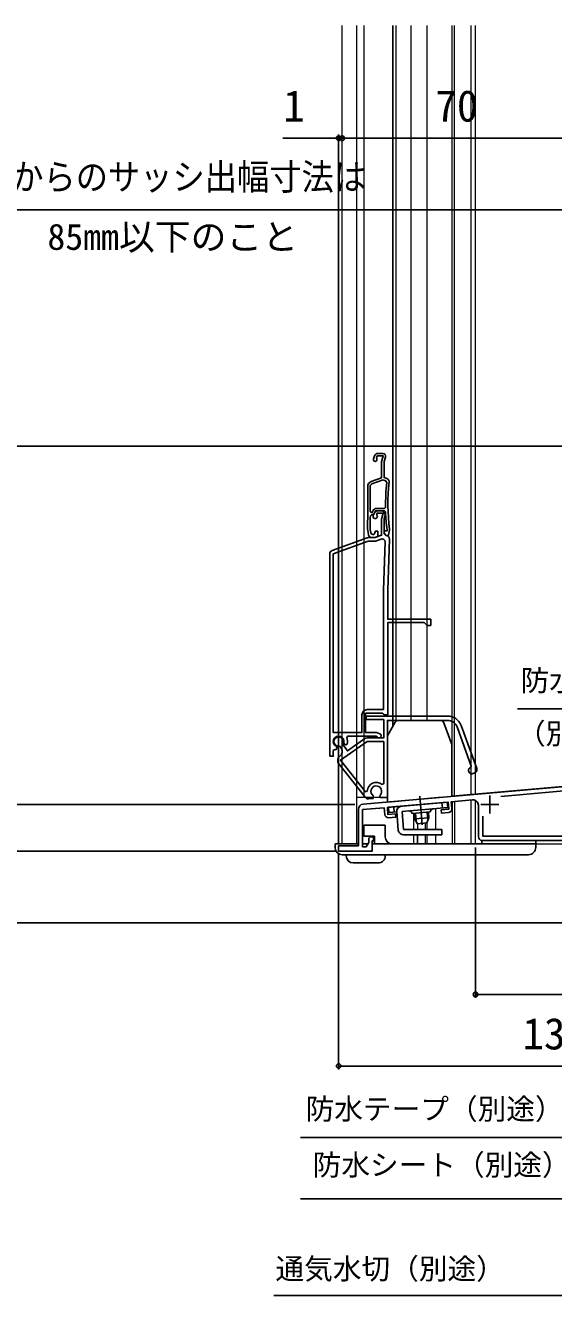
# Model space of a CAD drawing. Units: millimetres, scale not verified. Extents: x -525 to 525, y -782 to 778.
# Drawn here: x -295.2 to -147.8, y -173.1 to 181.5 of the extents above; entities that cross this region are included whole.
import ezdxf
from ezdxf.enums import TextEntityAlignment as Align

# ---------------------------------------------------------------- set-up
doc = ezdxf.new("R2010")
doc.units = ezdxf.units.MM
doc.header["$LTSCALE"] = 4
for name, color, linetype in [('0-2_YKK_11', 7, 'Continuous'), ('0-3_YKK_11E', 7, 'Continuous'), ('0-5_YKK_13', 4, 'Continuous'), ('0-7_YKK_D', 6, 'Continuous')]:
    doc.layers.add(name, color=color, linetype=linetype)
doc.layers.add('0-4_YKK_12', color=2, linetype='Continuous', lineweight=18)
doc.styles.add('ＭＳ ゴシック', font='')
doc.styles.get('ＭＳ ゴシック').set_extended_font_data('MS Gothic')

msp = doc.modelspace()

# ---------------------------------------------------------------- linework, layer by layer
at = {"layer": '0-2_YKK_11'}
for p, q in [((-111.311, -29.264), (-162.501, -33.742)), ((-165.587, -33.518), (-165.587, -38.518)), ((-168.787, -45.018), (-168.787, -36.23)), ((-168.087, -36.018), (-163.087, -36.018))]:
    msp.add_line(p, q, dxfattribs=at)
for points in [[(-200.918, -35.899), (-81.587, -25.458), (-81.587, -14.538), (-81.437, -14.278), (-81.437, -13.759), (-81.587, -13.499), (-81.587, 11.945), (-81.066, 12.013), (-80.287, 9.109), (-80.287, 3.055), (-80.647, 2.432)], [(-167.587, -39.291), (-167.587, -44.818), (-120.808, -44.818), (-79.787, -43.386), (-79.787, -26.718), (-82.219, -26.718), (-104.622, -28.678)], [(-177.102, -38.232), (-179.095, -38.406), (-179.173, -37.509), (-177.081, -37.326), (-177.255, -35.334), (-194.191, -36.816), (-194.016, -38.808), (-191.924, -38.625), (-191.846, -39.522), (-193.838, -39.696)], [(-170.418, -34.736), (-176.359, -35.256), (-176.193, -37.148)], [(-198.687, -45.018), (-198.087, -45.018), (-198.087, -46.118), (-198.387, -46.118), (-198.387, -49.018), (-207.787, -49.018), (-207.787, -47.518), (-202.287, -47.518), (-202.287, -37.393)], [(-194.922, -38.787), (-195.087, -36.894), (-201.087, -37.419), (-201.087, -47.818), (-200.087, -47.818), (-199.387, -46.606), (-199.387, -45.718)], [(-120.787, -46.018), (-167.787, -46.018)]]:
    msp.add_lwpolyline(points, dxfattribs=at)
for centre, radius, start, end in [((-170.287, -36.23), 1.5, 0, 95.00001), ((-200.787, -37.393), 1.5, 95.00001, 180.00002), ((-193.925, -38.7), 1, 184.99999, 274.99997), ((-177.189, -37.236), 1, 274.99997, 4.99997), ((-198.687, -45.718), 0.7, 89.99998, 180.00002), ((-167.787, -45.018), 1, 180.00002, 270)]:
    msp.add_arc(centre, radius, start, end, dxfattribs=at)
at = {"layer": '0-3_YKK_11E'}
for p, q in [((-197.738, 61.326), (-198.055, 60.455)), ((-195.486, 61.984), (-196.799, 61.984)), ((-195.325, 54.626), (-198.506, 53.468)), ((-198.129, 44.637), (-197.771, 45.406)), ((-196.864, 45.984), (-196.03, 45.984)), ((-199.67, 40.598), (-199.443, 39.31)), ((-209.628, 34.865), (-199.851, 38.423)), ((-198.459, 38.484), (-197.962, 38.484)), ((-195.283, 23.842), (-194.813, 37.295)), ((-193.586, 38.049), (-194.084, 23.801)), ((-210.286, -22.516), (-210.286, 33.925)), ((-200.086, -11.316), (-177.386, -11.316)), ((-173.628, -13.948), (-169.24, -26.003)), ((-200.32, -34.088), (-207.719, -24.618)), ((-207.397, -22.466), (-207.393, -22.463)), ((-169.778, -27.157), (-170.342, -27.362))]:
    msp.add_line(p, q, dxfattribs=at)
for points in [[(-197.158, 60.544), (-197.184, 60.802), (-197.009, 61.284), (-195.349, 61.284), (-195.74, 60.037)], [(-194.338, 55.012), (-195.086, 55.284), (-195.086, 59.784), (-194.722, 60.945)], [(-195.786, 59.738), (-195.786, 55.203), (-198.696, 54.144)], [(-194.351, 53.866), (-194.677, 54.39), (-195.325, 54.626)], [(-197.263, 46.634), (-194.978, 46.634), (-194.678, 46.938)], [(-199.685, 42.789), (-199.686, 42.779), (-199.686, 40.771)], [(-199.509, 38.484), (-197.686, 38.484), (-195.786, 39.175), (-195.786, 43.738)], [(-198.833, 39.88), (-198.986, 40.745), (-198.986, 42.767), (-198.985, 42.777)], [(-198.965, 45.838), (-198.665, 45.534), (-198.413, 45.534), (-198.169, 46.056)], [(-198.936, 44.59), (-198.636, 44.884), (-198.508, 44.884)], [(-197.783, 45.346), (-197.486, 45.984), (-194.995, 45.984), (-194.695, 45.695)], [(-195.74, 44.037), (-195.349, 45.284), (-197.056, 45.284), (-197.154, 45.072), (-197.117, 44.758)], [(-194.885, 44.425), (-195.086, 43.784), (-195.086, 39.584), (-194.586, 39.084)], [(-197.62, 38.544), (-196.886, 38.811), (-196.886, 40.284), (-197.536, 40.284), (-197.664, 39.823)], [(-194.288, 40.745), (-194.29, 40.655), (-194.29, 40.384), (-195.086, 40.384), (-195.086, 39.771), (-194.454, 39.018), (-193.839, 39.183), (-193.601, 40.534)], [(-195.886, 38.074), (-197.509, 37.484), (-199.509, 37.484), (-209.286, 33.925)], [(-209.286, 33.925), (-209.286, -15.916), (-201.286, -15.916), (-201.286, -11.016)], [(-194.086, 23.696), (-194.086, 15.684), (-182.086, 15.684), (-182.086, 13.984), (-183.086, 13.984), (-183.886, 14.784), (-194.086, 14.784), (-194.086, -11.016), (-194.986, -11.016), (-195.281, -10.766), (-195.577, -10.516), (-200.286, -10.516), (-200.286, -15.916), (-197.204, -15.916), (-196.28, -16.252)], [(-199.786, -9.516), (-195.286, -9.516), (-195.286, 23.696)], [(-199.87, -17.416), (-195.186, -17.416), (-195.186, -12.316), (-200.086, -12.316), (-200.086, -11.316)], [(-177.386, -12.516), (-194.186, -12.516), (-194.186, -34.009), (-195.99, -34.167), (-196.268, -33.77), (-196.232, -33.384)], [(-206.607, -18.966), (-206.581, -19.265), (-205.346, -21.029), (-200.444, -17.597)], [(-197.023, -17.083), (-197.292, -16.916), (-205.256, -16.916), (-205.527, -17.345)], [(-170.957, -25.671), (-170.778, -25.286), (-174.755, -14.359)], [(-208.857, -20.675), (-209.286, -20.946), (-209.286, -22.516), (-210.286, -22.516)], [(-208.41, -19.78), (-208.245, -20.131), (-208.35, -20.521), (-208.756, -20.72)], [(-207.025, -20.374), (-207.4, -19.838), (-207.672, -19.711)], [(-199.785, -32.281), (-200.322, -32.462), (-207.255, -23.587), (-199.87, -18.416), (-195.186, -18.416)], [(-205.397, -19.154), (-205.81, -19.337), (-206.177, -19.166), (-206.339, -18.815)], [(-195.186, -18.416), (-195.186, -30.171), (-195.678, -30.401)], [(-198.137, -33.551), (-198.036, -33.925), (-198.24, -34.364), (-199.445, -34.469)]]:
    msp.add_lwpolyline(points, dxfattribs=at)
for centre, radius, start, end in [((-197.586, 60.284), 0.5, 159.99999, 31.31778), ((-196.799, 60.984), 1, 90.00001, 159.99998), ((-195.486, 61.184), 0.8, 342.61665, 90), ((-194.786, 59.738), 1, 162.61662, 179.99999), ((-198.183, 52.734), 1.5, 110.00002, 181.87259), ((-198.233, 52.716), 0.8, 110.00002, 181.8664), ((-139.034, 47.784), 55.65, 173.72569, 180.87047), ((-194.68, 54.072), 1, 353.55258, 69.99999), ((-139.035, 47.784), 55, 173.55257, 187.25967), ((-349.603, 47.784), 150, 358.09169, 1.87259), ((-349.603, 47.784), 150.651, 359.25983, 1.86639), ((-197.263, 45.634), 1, 90.00001, 155.00001), ((-349.606, 47.784), 150.704, 358.09614, 358.78569), ((-198.508, 45.684), 0.8, 269.99995, 334.99995), ((-197.586, 44.384), 0.6, 155.00001, 38.61222), ((-196.864, 44.984), 1, 90.00001, 155.00001), ((-196.03, 44.784), 1.2, 342.61664, 89.99999), ((-194.786, 43.738), 1, 162.61662, 179.99999), ((-139.034, 47.784), 55.7, 182.1491, 187.25965), ((-198.686, 40.771), 1, 179.99989, 189.9999), ((-198.459, 39.484), 1, 190.00001, 269.99999), ((-198.242, 39.984), 0.6, 190, 344.42221), ((-194.586, 38.084), 1, 358.00002, 90.00002), ((-194.586, 40.707), 1, 349.99998, 7.25965), ((-199.509, 37.484), 1, 89.99994, 109.99995), ((-197.962, 39.484), 1, 269.99994, 289.99995), ((-195.613, 37.323), 0.8, 358.00002, 110.00004), ((-209.286, 33.925), 1, 110.00002, 179.99999), ((-191.086, 23.696), 4.2, 177.9998, 179.99983), ((-191.086, 23.696), 3, 177.99973, 179.99975), ((-199.786, -11.016), 1.5, 90.00001, 179.99999), ((-177.386, -15.316), 4, 20, 89.99998), ((-177.386, -15.316), 2.8, 20, 89.99998), ((-207.786, -18.416), 1.5, 344.59406, 245.40594), ((-207.786, -18.416), 1.3, 335.00001, 275.00002), ((-207.786, -18.416), 2.5, 342.83746, 25.37694), ((-199.87, -18.416), 1, 89.99999, 124.99998), ((-196.486, -16.816), 0.6, 206.38783, 70.00002), ((-207.786, -18.416), 2.5, 244.62318, 247.16264), ((-208.254, -21.234), 1.5, 305.00002, 35), ((-206.537, -23.695), 1.5, 125.00002, 218.00001), ((-170.649, -26.517), 0.9, 110.00001, 290.00003), ((-170.086, -26.311), 0.9, 290.00001, 19.99999), ((-197.286, -32.316), 2.5, 49.9948, 179.19799), ((-197.286, -32.316), 1.5, 314.59407, 235.40595), ((-199.532, -33.473), 1, 217.99996, 274.99998)]:
    msp.add_arc(centre, radius, start, end, dxfattribs=at)
at = {"layer": '0-4_YKK_12'}
for p, q in [((-206.787, -47.018), (-206.787, 181.482)), ((-202.687, -47.018), (-202.687, 181.482)), ((-200.687, -34.018), (-200.687, 181.482)), ((-191.687, -12.698), (-191.687, 181.482)), ((-187.587, -12.516), (-187.587, 181.482)), ((-183.087, -12.515), (-183.087, 181.482)), ((-176.087, -33.682), (-176.087, 181.482)), ((-175.487, -33.63), (-175.487, 181.482)), ((-170.787, -33.218), (-170.787, 181.482)), ((-170.786, -33.205), (-170.786, 181.482)), ((-169.587, -33.1), (-169.587, 181.482)), ((-200.687, 40.544), (-200.687, 45.978)), ((-81.787, -25.418), (-170.786, -33.205)), ((-194.188, -34.018), (-202.687, -34.018)), ((-170.787, -33.218), (-176.188, -33.691)), ((-176.086, -35.232), (-176.086, -47.018)), ((-175.486, -35.179), (-175.486, -47.018)), ((-170.786, -47.018), (-170.786, -34.768)), ((-169.587, -47.018), (-169.587, -34.904)), ((-186.887, -38.483), (-186.887, -43.022)), ((-180.786, -37.149), (-180.786, -43.027)), ((-185.787, -41.355), (-185.787, -43.022)), ((-183.665, -41.195), (-183.665, -43.022)), ((-183.087, -43.022), (-183.087, -40.912)), ((-186.887, -44.522), (-186.887, -47.018)), ((-185.788, -47.022), (-185.788, -44.533)), ((-185.787, -44.728), (-185.787, -47.018)), ((-183.665, -44.522), (-183.665, -47.018)), ((-183.087, -47.018), (-183.087, -44.522)), ((-180.786, -44.527), (-180.786, -47.018)), ((-206.787, -47.018), (-202.289, -47.018)), ((-206.786, -47.019), (-202.287, -47.019)), ((-201.089, -47.018), (-199.626, -47.018)), ((-201.087, -47.019), (-199.625, -47.019)), ((-198.389, -47.018), (-170.792, -47.018)), ((-184.596, -47.018), (-107.789, -47.018))]:
    msp.add_line(p, q, dxfattribs=at)
at = {"layer": '0-5_YKK_13'}
for p, q in [((-192.687, -14.247), (-192.687, 181.482)), ((-194.053, -16.614), (-191.976, -13.015)), ((-179.387, -12.515), (-191.11, -12.515)), ((-178.447, -13.173), (-176.247, -19.218)), ((-194.187, -17.114), (-194.187, -35.315)), ((-176.187, -33.741), (-176.187, -19.56)), ((-194.187, -35.315), (-178.987, -33.986)), ((-193.902, -36.789), (-177.465, -35.351)), ((-185.142, -33.646), (-184.435, -41.727)), ((-177.334, -36.845), (-177.465, -35.351)), ((-192.277, -38.153), (-192.408, -36.658)), ((-191.137, -43.152), (-191.58, -38.092)), ((-177.334, -36.845), (-190.085, -37.961)), ((-190.085, -37.961), (-189.642, -43.021)), ((-182.245, -38.078), (-187.226, -38.514)), ((-186.728, -38.47), (-186.59, -40.045)), ((-186.35, -38.437), (-186.147, -40.768)), ((-183.121, -38.155), (-182.917, -40.485)), ((-182.743, -38.122), (-182.605, -39.697)), ((-178.828, -36.976), (-178.959, -35.482)), ((-200.786, -41.818), (-200.786, -44.818)), ((-194.786, -41.818), (-200.786, -41.818)), ((-200.786, -42.293), (-200.786, -42.218)), ((-194.786, -45.018), (-194.786, -41.818)), ((-182.605, -39.697), (-186.59, -40.045)), ((-185.771, -41.379), (-186.59, -40.045)), ((-183.181, -41.152), (-185.771, -41.379)), ((-182.605, -39.697), (-183.181, -41.152)), ((-197.786, -44.818), (-200.786, -44.818)), ((-197.786, -44.818), (-197.786, -47.018)), ((-179.017, -43.021), (-189.642, -43.021)), ((-189.642, -44.521), (-179.017, -44.521)), ((-179.017, -44.521), (-179.017, -43.021)), ((-152.786, -48.018), (-152.786, -46.018)), ((-208.786, -48.018), (-208.786, -47.018)), ((-202.287, -47.018), (-208.786, -47.018)), ((-199.625, -47.018), (-201.087, -47.018)), ((-152.786, -47.018), (-198.387, -47.018)), ((-197.786, -47.018), (-197.786, -47.019)), ((-154.786, -50.018), (-206.786, -50.018)), ((-205.686, -50.318), (-205.686, -50.018)), ((-203.686, -52.318), (-196.786, -52.318)), ((-194.786, -50.018), (-194.786, -50.318))]:
    msp.add_line(p, q, dxfattribs=at)
for points in [[(-191.58, -38.092), (-193.771, -38.284), (-193.902, -36.789)], [(-167.786, -47.018), (-167.786, -46.018), (-152.786, -46.018)]]:
    msp.add_lwpolyline(points, dxfattribs=at)
for centre, radius, start, end in [((-191.11, -13.515), 1, 90, 150), ((-179.387, -13.515), 1, 20, 90), ((-193.187, -17.114), 1, 150, 180), ((-177.187, -19.56), 1, 0, 20), ((-190.085, -37.961), 1.5, 95, 185), ((-188.185, -38.799), 1, 16.53696, 95), ((-181.252, -38.192), 1, 95, 173.46304), ((-192.786, -45.018), 2, 180.00002, 270), ((-189.642, -43.021), 1.5, 185, 270), ((-206.786, -48.018), 2, 180.00003, 270), ((-154.786, -48.018), 2, 270, 0.00003), ((-203.686, -50.318), 2, 180, 270), ((-196.786, -50.318), 2, 270, 0.00002)]:
    msp.add_arc(centre, radius, start, end, dxfattribs=at)
at = {"layer": '0-7_YKK_D'}
for p, q in [((-207.787, 149.982), (-210.337, 149.982)), ((-207.787, -46.818), (-207.787, 150.982)), ((-207.787, 149.982), (-206.786, 149.982)), ((-206.786, 149.982), (-204.236, 149.982)), ((-136.787, 149.982), (-206.786, 149.982)), ((-53.887, 63.982), (-313.789, 63.982)), ((-203.287, -36.018), (-333.789, -36.018)), ((-208.487, -49.018), (-333.789, -49.018)), ((-169.587, -48.018), (-169.587, -90.018)), ((-207.787, -49.718), (-207.787, -110.018)), ((-80.487, -69.018), (-333.789, -69.018)), ((-169.587, -89.018), (-77.787, -89.018)), ((-77.787, -109.018), (-207.787, -109.018))]:
    msp.add_line(p, q, dxfattribs=at)
for points in [[(-223.364, 149.982), (-207.787, 149.982), (-206.786, 149.982)], [(-77.787, 129.982), (-146.387, 129.982), (-326.903, 129.982)], [(-80.787, 4.804), (-82.74, 3.165), (-97.557, -9.268), (-157.835, -9.268)], [(-80.888, -87.795), (-82.841, -89.435), (-129.926, -128.944), (-218.411, -128.944)], [(-79.888, -104.093), (-81.841, -105.733), (-129.926, -146.081), (-218.411, -146.081)], [(-125.208, -157.026), (-127.162, -158.666), (-144.363, -173.099), (-225.882, -173.099)]]:
    msp.add_lwpolyline(points, dxfattribs=at)
for centre in [(-207.787, 149.982), (-206.786, 149.982), (-206.786, 149.982), (-169.587, -89.018), (-207.787, -109.018)]:
    msp.add_circle(centre, 0.637, dxfattribs=at)

# ---------------------------------------------------------------- texts
at = {"layer": '0-7_YKK_D', "style": 'ＭＳ ゴシック'}
for s, height, p in [('1', 8.798, (-223.205, 151.982)), ('70', 8.798, (-180.787, 151.982)), ('85mm以下のこと', 7.331, (-289.028, 116.618)), ('防水テープ', 5.865, (-157.027, -6.072)), ('（別途）', 5.865, (-158.027, -20.906)), ('130', 8.798, (-156.492, -107.018)), ('防水テープ（別途）', 5.865, (-217.007, -125.695)), ('防水シート（別途）', 5.865, (-215.042, -141.293)), ('通気水切（別途）', 5.865, (-225.413, -170.302))]:
    msp.add_text(s, height=height, dxfattribs=at).set_placement(p, align=Align.BOTTOM_LEFT)
at = {"layer": '0-7_YKK_D', "style": 'ＭＳ ゴシック', "width": 0.9}
msp.add_text('※躯体からのサッシ出幅寸法は', height=7.331, dxfattribs=at).set_placement((-326.13, 133.345), align=Align.BOTTOM_LEFT)

doc.saveas('drawing.dxf')
